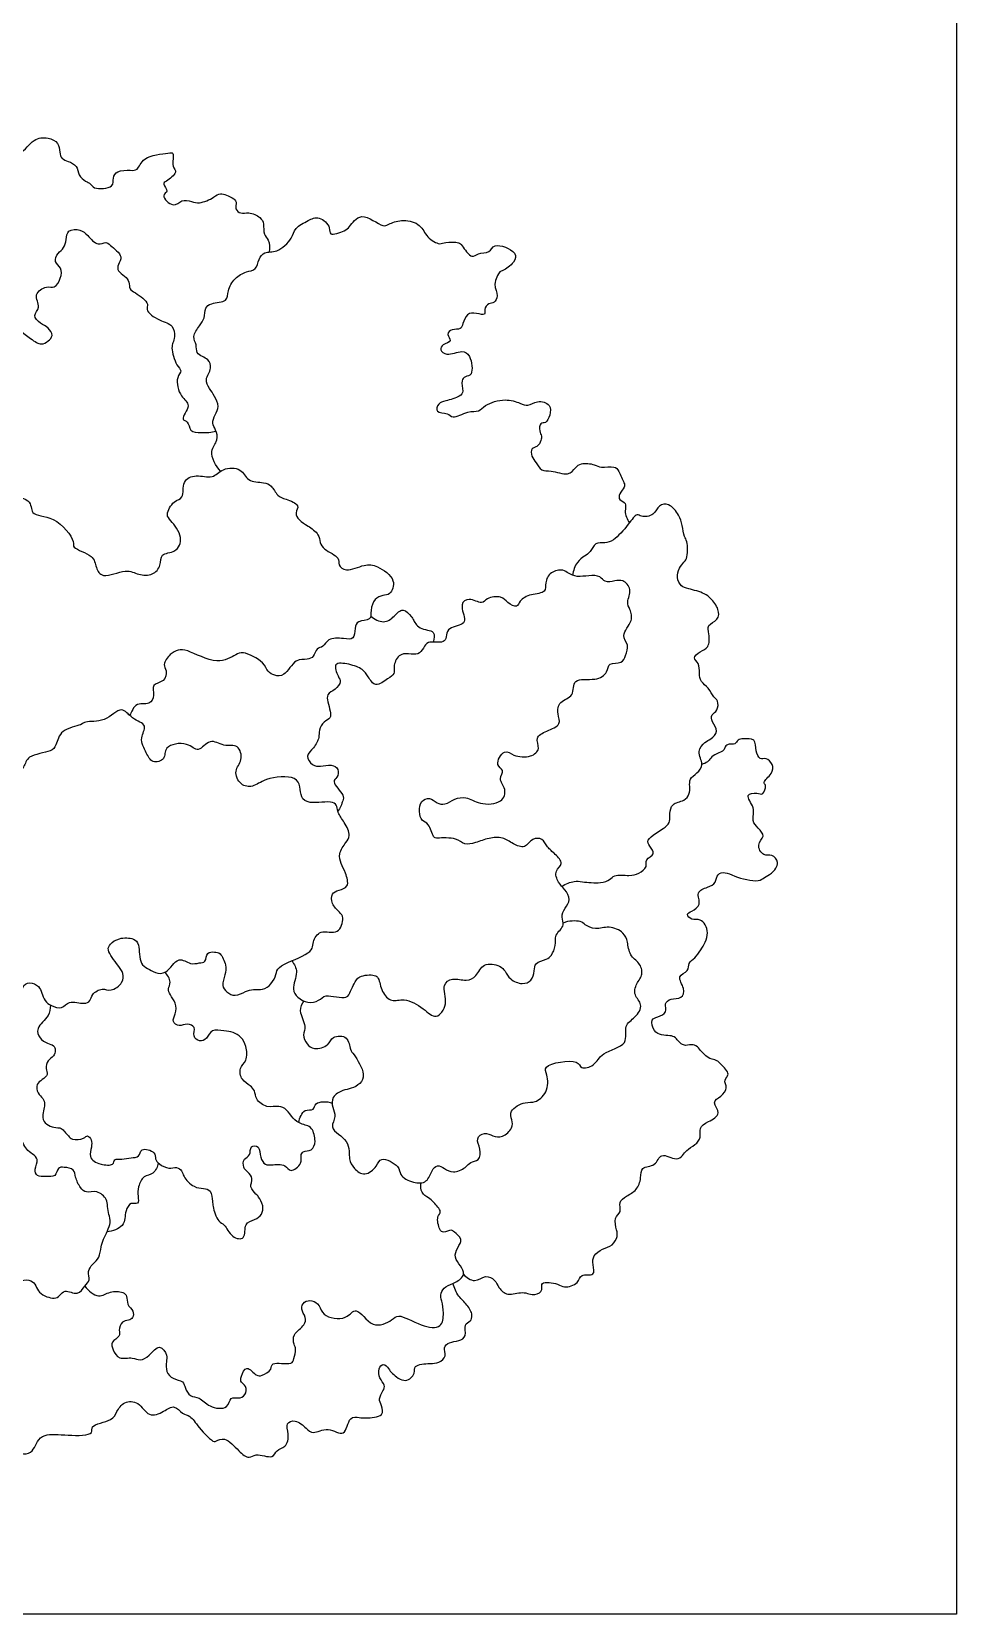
# Model space of a CAD drawing. Header units: millimetres. Extents: x 34 to 295, y 0 to 64.
# Drawn here: x 280.87 to 294.91, y 0.16 to 24.2 of the extents above; entities that cross this region are included whole.
import ezdxf

# ---------------------------------------------------------------- set-up
doc = ezdxf.new("R2010")
doc.units = ezdxf.units.MM
doc.layers.add('AG-PLANTS', color=7, linetype='Continuous', true_color=0x66ccff)
doc.layers.add('X-VPRT', color=6, linetype='Continuous', true_color=0xff00ff)

msp = doc.modelspace()

# ---------------------------------------------------------------- linework, layer by layer
at = {"layer": 'AG-PLANTS'}
for points, knots in [([(277.51, 20.671), (277.492, 20.735), (277.492, 20.891), (277.656, 20.97), (277.797, 21.005), (277.833, 21.115), (277.873, 21.202), (277.999, 21.278), (278.083, 21.48), (278.263, 21.574), (278.464, 21.401), (278.585, 21.534), (278.64, 21.734), (278.898, 21.78), (278.906, 21.704), (279.156, 21.622), (279.078, 21.34), (279.33, 21.253), (279.364, 21.363), (279.413, 21.49), (279.261, 21.78), (279.441, 21.857), (279.332, 22.069), (279.434, 22.163), (279.633, 22.215), (279.763, 22.135), (279.958, 22.075), (280.049, 22.18), (280.188, 22.096), (280.383, 22.218), (280.437, 22.329), (280.721, 22.307), (280.881, 22.585), (281.117, 22.6), (281.285, 22.52), (281.291, 22.371), (281.323, 22.263), (281.426, 22.232), (281.571, 22.17), (281.571, 22.016), (281.686, 21.928), (281.77, 21.893), (281.807, 21.799), (282.134, 21.822), (282.093, 21.981), (282.168, 22.097), (282.367, 22.095), (282.489, 22.088), (282.555, 22.319), (282.927, 22.347), (283.045, 22.378), (282.987, 22.145), (283.101, 22.064), (282.919, 21.93), (282.846, 21.889), (282.969, 21.77), (282.813, 21.716), (283.03, 21.51), (283.142, 21.658), (283.301, 21.622), (283.418, 21.58), (283.64, 21.677), (283.728, 21.768), (283.919, 21.68), (283.99, 21.617), (283.95, 21.505), (284.047, 21.426), (284.166, 21.467), (284.349, 21.386), (284.401, 21.282), (284.384, 21.114), (284.479, 21.044), (284.488, 20.912), (284.478, 20.851)], [0, 0, 0, 0, 0.811019, 1.548769, 2.219698, 2.801891, 3.349937, 4.025915, 4.866205, 5.616315, 6.457707, 7.122685, 7.948506, 8.771712, 9.190781, 10.02323, 10.904819, 11.686817, 12.211914, 12.883734, 13.840769, 14.49692, 15.280926, 15.897467, 16.687171, 17.404503, 18.183256, 18.779579, 19.442185, 20.268689, 20.876321, 21.763615, 22.742948, 23.582196, 24.316466, 24.986372, 25.564617, 26.141863, 26.826413, 27.495548, 28.164811, 28.693075, 29.223676, 30.145769, 30.773984, 31.39249, 32.183287, 32.76723, 33.5648, 34.651401, 35.151001, 35.939056, 36.513475, 37.3031, 37.762962, 38.372986, 38.907669, 39.713911, 40.401565, 41.088981, 41.732778, 42.597158, 43.220655, 44.008473, 44.539075, 45.107292, 45.669965, 46.300345, 47.07918, 47.68474, 48.391282, 48.98412, 49.760492, 49.760492, 49.760492, 49.760492]), ([(278.82, 18.93), (278.806, 18.983), (278.786, 19.125), (279.006, 19.17), (279.037, 19.278), (278.992, 19.432), (278.907, 19.531), (279.002, 19.704), (279.037, 19.848), (278.977, 19.997), (279.072, 20.103), (279.257, 20.173), (279.426, 20.115), (279.634, 20.133), (279.81, 20.323), (279.973, 20.266), (280.05, 20.133), (280.313, 20.132), (280.308, 19.773), (280.522, 19.797), (280.845, 19.541), (281.009, 19.428), (281.12, 19.498), (281.209, 19.582), (281.121, 19.714), (281.009, 19.76), (280.87, 19.892), (281.024, 20.011), (280.883, 20.214), (281.096, 20.348), (281.222, 20.291), (281.318, 20.453), (281.337, 20.614), (281.198, 20.697), (281.269, 20.844), (281.365, 20.911), (281.401, 21.041), (281.406, 21.199), (281.621, 21.2), (281.718, 21.109), (281.867, 20.936), (282, 21.016), (282.062, 20.952), (282.279, 20.787), (282.173, 20.668), (282.174, 20.556), (282.288, 20.494), (282.358, 20.401), (282.35, 20.281), (282.448, 20.239), (282.675, 20.07), (282.578, 19.966), (282.814, 19.8), (283.024, 19.758), (283.049, 19.568), (283.016, 19.472), (282.985, 19.395), (283.055, 19.132), (283.164, 19.053), (283.05, 18.941), (283.114, 18.645), (283.314, 18.54), (283.111, 18.294), (283.261, 18.289), (283.257, 18.112), (283.46, 18.109), (283.598, 18.111), (283.67, 18.13)], [0, 0, 0, 0, 0.737549, 1.515205, 2.077394, 2.791275, 3.411356, 4.174094, 4.880594, 5.561769, 6.197969, 6.982651, 7.739224, 8.547175, 9.429454, 10.105743, 10.789323, 11.617864, 12.55468, 13.292084, 14.460479, 15.237259, 15.845938, 16.429379, 17.07626, 17.741252, 18.435084, 19.108121, 19.895585, 20.68461, 21.303949, 22.026846, 22.731743, 23.377696, 24.034936, 24.656837, 25.314077, 25.971317, 26.712026, 27.399086, 28.213515, 28.828073, 29.350216, 30.229716, 30.865715, 31.423121, 32.052421, 32.665144, 33.238544, 33.826131, 34.73004, 35.253801, 36.149883, 36.986444, 37.71037, 38.275408, 38.790645, 39.722466, 40.315304, 40.939595, 41.89698, 42.666679, 43.505405, 44.01374, 44.672334, 45.412758, 46.266332, 46.266332, 46.266332, 46.266332]), ([(283.739, 17.521), (283.662, 17.599), (283.547, 17.829), (283.711, 17.984), (283.671, 18.152), (283.601, 18.247), (283.652, 18.384), (283.726, 18.506), (283.648, 18.665), (283.573, 18.776), (283.485, 18.919), (283.621, 19.08), (283.552, 19.223), (283.466, 19.262), (283.362, 19.315), (283.381, 19.448), (283.299, 19.569), (283.42, 19.736), (283.501, 19.842), (283.498, 20.008), (283.595, 20.085), (283.855, 20.087), (283.839, 20.274), (283.946, 20.46), (284.123, 20.559), (284.285, 20.575), (284.312, 20.747), (284.406, 20.866), (284.604, 20.834), (284.833, 21.054), (284.859, 21.222), (285.068, 21.332), (285.234, 21.409), (285.419, 21.239), (285.372, 21.083), (285.633, 21.176), (285.696, 21.227), (285.87, 21.499), (286.204, 21.207), (286.309, 21.294), (286.518, 21.353), (286.784, 21.283), (286.858, 21.071), (287.067, 20.955), (287.148, 21.011), (287.361, 21.004), (287.401, 20.955), (287.552, 20.733), (287.645, 20.851), (287.834, 20.824), (287.879, 21.012), (288.254, 20.859), (288.204, 20.688), (288.028, 20.564), (287.972, 20.565), (287.866, 20.354), (287.964, 20.194), (287.899, 20.075), (287.806, 20.079), (287.733, 19.987), (287.772, 19.882), (287.616, 19.928), (287.472, 19.928), (287.418, 19.767), (287.391, 19.669), (287.253, 19.691), (287.157, 19.605), (287.269, 19.492), (287.107, 19.456), (287.059, 19.361), (287.18, 19.265), (287.404, 19.37), (287.542, 19.288), (287.582, 18.975), (287.452, 18.966), (287.383, 18.9), (287.432, 18.735), (287.372, 18.647), (287.155, 18.59), (287.042, 18.565), (286.991, 18.396), (287.196, 18.421), (287.261, 18.303), (287.492, 18.447), (287.662, 18.418), (287.753, 18.543), (288.06, 18.635), (288.278, 18.562), (288.409, 18.499), (288.54, 18.609), (288.765, 18.545), (288.743, 18.375), (288.686, 18.244), (288.584, 18.268), (288.572, 18.128), (288.618, 18.058), (288.607, 17.99), (288.553, 17.885), (288.45, 17.882), (288.455, 17.739), (288.534, 17.659), (288.607, 17.51), (288.761, 17.549), (289.015, 17.436), (289.127, 17.579), (289.21, 17.656), (289.422, 17.63), (289.511, 17.568), (289.724, 17.61), (289.786, 17.522), (289.867, 17.35), (289.881, 17.277), (289.785, 17.186), (289.782, 17.077), (289.914, 17.047), (289.859, 16.908), (289.912, 16.792), (289.945, 16.738)], [0, 0, 0, 0, 1.038603, 1.828422, 2.535945, 3.137649, 3.798525, 4.46766, 5.193105, 5.877655, 6.56708, 7.339971, 7.999706, 8.556867, 9.129665, 9.752682, 10.40661, 11.183391, 11.86176, 12.55752, 13.166719, 14.011706, 14.704657, 15.533198, 16.345568, 17.02469, 17.732684, 18.391598, 19.16126, 20.139111, 20.870432, 21.718133, 22.47005, 23.303201, 23.86539, 24.688084, 25.279354, 26.162127, 27.233328, 27.836995, 28.668719, 29.573957, 30.417382, 31.237851, 31.79704, 32.589982, 33.079347, 33.925403, 34.512363, 35.241874, 35.900788, 36.910368, 37.578928, 38.394783, 38.808795, 39.621494, 40.391156, 40.976657, 41.502379, 42.08582, 42.565899, 43.198183, 43.868115, 44.575611, 45.10612, 45.741176, 46.302038, 46.872001, 47.504285, 48.027973, 48.639755, 49.503491, 50.178064, 51.106477, 51.668336, 52.179293, 52.891228, 53.44839, 54.292597, 54.917789, 55.516041, 56.223286, 56.805479, 57.682817, 58.408666, 59.075472, 60.078669, 60.951809, 61.591817, 62.300968, 63.08369, 63.780069, 64.426165, 64.907818, 65.512333, 66.036629, 66.497676, 67.096168, 67.612528, 68.212811, 68.842266, 69.520232, 70.200046, 71.111584, 71.81637, 72.414863, 73.2119, 73.82596, 74.613935, 75.184034, 75.969317, 76.442467, 77.077264, 77.611947, 78.178051, 78.798504, 79.587343, 79.587343, 79.587343, 79.587343]), ([(277.897, 13.206), (277.886, 13.24), (277.882, 13.28), (277.785, 13.416), (277.816, 13.68), (277.869, 13.769), (277.858, 13.888), (277.766, 13.996), (277.679, 14.016), (277.573, 14.13), (277.594, 14.251), (277.552, 14.358), (277.375, 14.557), (277.495, 14.728), (277.366, 14.914), (277.291, 15.026), (277.345, 15.249), (277.471, 15.294), (277.6, 15.337), (277.691, 15.414), (277.698, 15.534), (277.863, 15.631), (277.822, 15.767), (277.665, 15.851), (277.589, 15.915), (277.609, 16.091), (277.592, 16.182), (277.73, 16.296), (277.846, 16.357), (278.038, 16.286), (278.235, 16.052), (278.417, 16.279), (278.502, 16.34), (278.916, 16.3), (278.783, 16.08), (278.961, 15.987), (279.093, 15.966), (279.249, 15.811), (279.377, 15.827), (279.487, 15.856), (279.539, 15.956), (279.588, 16.066), (279.432, 16.197), (279.305, 16.188), (279.208, 16.381), (279.381, 16.466), (279.296, 16.703), (279.558, 16.731), (279.779, 16.815), (279.852, 16.64), (280.029, 16.568), (280.085, 16.518), (280.087, 16.282), (280.029, 16.224), (280.134, 16.114), (280.16, 15.973), (280.329, 16.095), (280.352, 16.226), (280.402, 16.387), (280.56, 16.484), (280.413, 16.65), (280.295, 16.646), (280.233, 16.848), (280.396, 16.853), (280.272, 17.175), (280.901, 17.139), (280.831, 16.836), (281.229, 16.86), (281.539, 16.468), (281.474, 16.346), (281.821, 16.257), (281.838, 16.063), (281.948, 15.874), (282.301, 16.053), (282.487, 15.942), (282.711, 15.934), (282.84, 16.084), (282.816, 16.284), (283.072, 16.276), (283.182, 16.526), (282.988, 16.771), (282.9, 16.859), (283.02, 17.081), (283.192, 17.102), (283.145, 17.384), (283.371, 17.482), (283.623, 17.397), (283.76, 17.577), (284.065, 17.584), (284.138, 17.355), (284.392, 17.358), (284.515, 17.314), (284.6, 17.141), (284.723, 17.1), (284.96, 17.017), (284.856, 16.888), (284.933, 16.769), (285.065, 16.694), (285.235, 16.572), (285.246, 16.437), (285.305, 16.326), (285.558, 16.22), (285.513, 16.093), (285.657, 15.983), (285.922, 16.117), (286.12, 16.091), (286.419, 15.889), (286.322, 15.64), (286.2, 15.641), (286.065, 15.587), (286.012, 15.415), (286.034, 15.245), (285.814, 15.263), (285.773, 15.138), (285.777, 14.952), (285.598, 14.984), (285.367, 14.997), (285.306, 14.845), (285.189, 14.84), (285.159, 14.698), (285.05, 14.653), (284.864, 14.684), (284.72, 14.401), (284.561, 14.414), (284.441, 14.476), (284.404, 14.63), (284.079, 14.797), (283.967, 14.73), (283.677, 14.565), (283.25, 14.814), (283.096, 14.811), (282.966, 14.751), (282.853, 14.585), (282.932, 14.495), (282.893, 14.314), (282.68, 14.292), (282.742, 14.118), (282.668, 13.954), (282.428, 14.035), (282.364, 13.779), (282.339, 13.83), (282.333, 13.838)], [16.240737, 16.240737, 16.240737, 16.240737, 16.745528, 17.453522, 18.372467, 18.955018, 19.55134, 20.211483, 20.754528, 21.430818, 22.038452, 22.653795, 23.534616, 24.282633, 25.094125, 25.767162, 26.573884, 27.216379, 27.884938, 28.483191, 29.086857, 29.82338, 30.424087, 31.1793, 31.730945, 32.463614, 33.004814, 33.733719, 34.376214, 35.176595, 36.080035, 36.923459, 37.564844, 38.583494, 39.294777, 40.010588, 40.700159, 41.514604, 42.14619, 42.733149, 43.327242, 43.912743, 44.66383, 45.302073, 46.019958, 46.71624, 47.480695, 48.322646, 49.156913, 49.870794, 50.63994, 51.129305, 51.978161, 52.450625, 53.119185, 53.706144, 54.405539, 55.08466, 55.819961, 56.507842, 57.243593, 57.860765, 58.558344, 59.115505, 59.93533, 61.126985, 61.913646, 62.945949, 64.165407, 64.703487, 65.677462, 66.458168, 67.190294, 68.238509, 69.073972, 69.888049, 70.647582, 71.361465, 72.165738, 73.014327, 73.993016, 74.5964, 75.430014, 76.109772, 76.964952, 77.781688, 78.666269, 79.478639, 80.388593, 81.195315, 82.053619, 82.700717, 83.447749, 84.130591, 84.938207, 85.538914, 86.164107, 86.890418, 87.697811, 88.332177, 88.971098, 89.860645, 90.43313, 91.098121, 92.04672, 92.870677, 93.8862, 94.692923, 95.287854, 95.945119, 96.701692, 97.364273, 98.09858, 98.718413, 99.41643, 100.106538, 100.956927, 101.623709, 102.179164, 102.815592, 103.401093, 104.138936, 105.093333, 105.761892, 106.387805, 107.093135, 108.130814, 108.761699, 109.751398, 110.991097, 111.681205, 112.354049, 113.109398, 113.688046, 114.394712, 115.121789, 115.81136, 116.48973, 117.29768, 118.062583, 118.376783, 118.376783, 118.376783, 118.376783]), ([(288.92, 11.215), (288.975, 11.254), (289.112, 11.304), (289.231, 11.282), (289.506, 11.257), (289.649, 11.308), (289.716, 11.403), (289.946, 11.371), (290.083, 11.404), (290.228, 11.503), (290.173, 11.633), (290.358, 11.699), (290.251, 11.828), (290.184, 11.936), (290.501, 12.106), (290.566, 12.201), (290.556, 12.323), (290.582, 12.483), (290.78, 12.506), (290.862, 12.613), (290.863, 12.731), (290.853, 12.853), (290.977, 12.935), (291.083, 13.065), (290.961, 13.267), (291.09, 13.41), (291.178, 13.448), (291.315, 13.57), (291.195, 13.708), (291.182, 13.831), (291.293, 13.881), (291.297, 14.043), (291.221, 14.089), (291.149, 14.235), (291.028, 14.318), (291, 14.454), (291.017, 14.605), (290.891, 14.684), (291.022, 14.791), (291.163, 14.836), (291.16, 15.05), (291.116, 15.191), (291.303, 15.256), (291.312, 15.434), (291.179, 15.591), (291.093, 15.671), (290.844, 15.737), (290.73, 15.764), (290.651, 15.91), (290.701, 16.047), (290.769, 16.144), (290.829, 16.186), (290.833, 16.465), (290.773, 16.523), (290.752, 16.71), (290.703, 16.854), (290.558, 17.041), (290.38, 17.015), (290.33, 16.847), (290.127, 16.817), (290.054, 16.895), (289.926, 16.7), (289.717, 16.468), (289.578, 16.426), (289.42, 16.449), (289.361, 16.29), (289.262, 16.236), (289.139, 16.145), (289.091, 16.011), (289.084, 15.942)], [0, 0, 0, 0, 0.814342, 1.459964, 2.403564, 3.095535, 3.666179, 4.503174, 5.213835, 5.908494, 6.493972, 7.158697, 7.802984, 8.361692, 9.387586, 10.002844, 10.618487, 11.297388, 12.056717, 12.691064, 13.307855, 13.90919, 14.583756, 15.278117, 16.089957, 16.814247, 17.404783, 18.092434, 18.809219, 19.394528, 19.979078, 20.645117, 21.166433, 21.883287, 22.567841, 23.224808, 23.915152, 24.499287, 25.143574, 25.823331, 26.615273, 27.260562, 27.975673, 28.679499, 29.479783, 30.116225, 31.018494, 31.643148, 32.325458, 33.009733, 33.61595, 34.096611, 35.009305, 35.546231, 36.294905, 37.033118, 37.875408, 38.552007, 39.267118, 40.028078, 40.517375, 41.319227, 42.352528, 43.031429, 43.694009, 44.381889, 44.984864, 45.679522, 46.502364, 46.502364, 46.502364, 46.502364]), ([(284.821, 10.085), (284.856, 10.033), (284.931, 9.916), (284.805, 9.655), (284.907, 9.523), (285.057, 9.436), (285.239, 9.469), (285.324, 9.595), (285.667, 9.478), (285.709, 9.63), (285.77, 9.736), (285.83, 9.868), (286.078, 9.878), (286.146, 9.823), (286.177, 9.609), (286.332, 9.446), (286.534, 9.527), (286.818, 9.373), (287.011, 9.168), (287.209, 9.431), (287.086, 9.72), (287.262, 9.833), (287.47, 9.768), (287.631, 9.844), (287.714, 10.065), (287.984, 10.022), (288.06, 9.928), (288.13, 9.794), (288.315, 9.718), (288.467, 9.775), (288.508, 9.929), (288.502, 10.06), (288.689, 10.102), (288.767, 10.165), (288.837, 10.318), (288.8, 10.48), (288.981, 10.62), (288.899, 10.751), (288.963, 10.886), (289.067, 11.012), (288.964, 11.175), (288.864, 11.266), (288.795, 11.458), (288.964, 11.558), (288.813, 11.712), (288.697, 11.805), (288.635, 11.949), (288.46, 11.953), (288.365, 11.779), (288.173, 11.86), (288.024, 11.973), (287.81, 11.953), (287.615, 11.878), (287.435, 11.838), (287.323, 11.963), (287.037, 11.946), (286.959, 11.954), (286.914, 12.178), (286.782, 12.203), (286.75, 12.355), (286.769, 12.516), (286.917, 12.576), (287.019, 12.473), (287.152, 12.451), (287.292, 12.55), (287.474, 12.586), (287.669, 12.45), (288.016, 12.466), (288.088, 12.696), (287.945, 12.84), (288.062, 12.989), (287.889, 13.05), (288.048, 13.318), (288.189, 13.186), (288.445, 13.166), (288.604, 13.299), (288.503, 13.487), (288.69, 13.577), (288.925, 13.666), (288.844, 13.837), (288.873, 14.038), (289.119, 14.09), (289.071, 14.403), (289.432, 14.325), (289.618, 14.456), (289.622, 14.624), (289.84, 14.591), (289.886, 14.726), (289.949, 14.884), (289.797, 15.031), (290.014, 15.244), (289.957, 15.422), (289.893, 15.535), (289.998, 15.728), (289.849, 15.88), (289.728, 15.856), (289.567, 15.825), (289.504, 15.939), (289.326, 15.94), (289.156, 15.909), (289.019, 15.966), (288.941, 16.039), (288.739, 15.999), (288.66, 15.835), (288.69, 15.667), (288.447, 15.662), (288.278, 15.567), (288.248, 15.436), (288.086, 15.527), (288.008, 15.633), (287.775, 15.607), (287.711, 15.488), (287.513, 15.615), (287.355, 15.5), (287.479, 15.257), (287.389, 15.182), (287.27, 15.162), (287.162, 15.1), (287.171, 14.976), (287.098, 14.901), (286.88, 14.954), (286.82, 14.836), (286.741, 14.722), (286.592, 14.756), (286.429, 14.744), (286.357, 14.554), (286.39, 14.438), (286.272, 14.375), (286.089, 14.221), (285.977, 14.405), (285.897, 14.524), (285.702, 14.594), (285.432, 14.629), (285.519, 14.403), (285.579, 14.325), (285.483, 14.198), (285.344, 14.141), (285.367, 14.014), (285.404, 13.885), (285.417, 13.763), (285.3, 13.722), (285.229, 13.588), (285.241, 13.474), (285.161, 13.316), (285.018, 13.202), (285.129, 13.044), (285.256, 13.034), (285.418, 13.077), (285.541, 13.004), (285.519, 12.865), (285.411, 12.808), (285.622, 12.603), (285.594, 12.517), (285.555, 12.402), (285.517, 12.358)], [0, 0, 0, 0, 0.784743, 1.702321, 2.390454, 3.13106, 3.868903, 4.531686, 5.523199, 6.142291, 6.783676, 7.443819, 8.295067, 8.796512, 9.620364, 10.42017, 11.203389, 12.227772, 13.088943, 13.964471, 14.927599, 15.634488, 16.46058, 17.185057, 18.004394, 18.864121, 19.4873, 20.17518, 20.9572, 21.640915, 22.337436, 22.947239, 23.68344, 24.263947, 24.97783, 25.694892, 26.478592, 27.112237, 27.791138, 28.485796, 29.221997, 29.918252, 30.666926, 31.338851, 32.07773, 32.8094, 33.486289, 34.160271, 34.893763, 35.645196, 36.431304, 37.245381, 38.089464, 38.819528, 39.532177, 40.47631, 40.946987, 41.749359, 42.364618, 43.039184, 43.749846, 44.388362, 45.045645, 45.67929, 46.41549, 47.159859, 48.035354, 49.040116, 49.817793, 50.572372, 51.225837, 51.841095, 52.67372, 53.372228, 54.277311, 55.015894, 55.734358, 56.498669, 57.343275, 58.045361, 58.805667, 59.623168, 60.452168, 61.425939, 62.256024, 62.897409, 63.637146, 64.276067, 64.993156, 65.717002, 66.624056, 67.369249, 68.000134, 68.789158, 69.534493, 70.165846, 70.855417, 71.446687, 72.181587, 72.945383, 73.62053, 74.194264, 74.958323, 75.708576, 76.357402, 77.175735, 77.975081, 78.528814, 79.21221, 79.883699, 80.698362, 81.285321, 82.080377, 82.749525, 83.621973, 84.16465, 84.799017, 85.400535, 86.001242, 86.532928, 87.335476, 87.951575, 88.585019, 89.2632, 89.961216, 90.729327, 91.310387, 91.944753, 92.751811, 93.48804, 94.180106, 95.022057, 95.824947, 96.574782, 97.131944, 97.803433, 98.472582, 99.066394, 99.753624, 100.334683, 100.925953, 101.604323, 102.213263, 102.967655, 103.687911, 104.381567, 105.018678, 105.752539, 106.374582, 106.99589, 107.513754, 108.400702, 108.940414, 109.694149, 109.694149, 109.694149, 109.694149]), ([(286.018, 15.322), (286.069, 15.274), (286.215, 15.199), (286.376, 15.307), (286.504, 15.472), (286.636, 15.31), (286.665, 15.274), (286.743, 15.102), (287.017, 15.118), (286.979, 14.973), (286.964, 14.927)], [0, 0, 0, 0, 0.831176, 1.607956, 2.342856, 3.058668, 3.491263, 4.221982, 5.057561, 5.748758, 5.748758, 5.748758, 5.748758]), ([(280.724, 9.458), (280.717, 9.414), (280.677, 9.362), (280.577, 9.328), (280.648, 9.203), (280.692, 9.119), (280.586, 8.985), (280.527, 9.086), (280.41, 9.016), (280.342, 8.997), (280.199, 9.048), (280.197, 9.161), (279.995, 9.192), (279.94, 9.207), (279.862, 9.349), (279.866, 9.424), (279.776, 9.45), (279.619, 9.437), (279.515, 9.573), (279.483, 9.737), (279.573, 9.866), (279.61, 9.989), (279.535, 10.082), (279.5, 10.166), (279.365, 10.154), (279.332, 10.237), (279.315, 10.365), (279.326, 10.492), (279.211, 10.665), (279.044, 10.707), (278.895, 10.681), (278.764, 10.888), (278.696, 11.001), (278.629, 11.075), (278.431, 11.046), (278.337, 11.039), (278.137, 11.175), (278.125, 11.449), (278.054, 11.545), (277.899, 11.545), (277.792, 11.67), (277.75, 11.871), (277.618, 12.01), (277.55, 12.13), (277.562, 12.336), (277.645, 12.471), (277.794, 12.517), (277.954, 12.416), (278.001, 12.296), (278.121, 12.233), (278.254, 12.322), (278.558, 12.29), (278.593, 12.159), (278.775, 11.78), (278.932, 11.875), (279.092, 11.85), (279.12, 11.674), (279.773, 11.432), (279.746, 11.842), (279.471, 11.991), (279.505, 12.172), (279.679, 12.255), (279.503, 12.476), (279.666, 12.643), (279.862, 12.669), (280.056, 12.511), (280.157, 12.634), (280.117, 12.808), (280.224, 12.997), (280.432, 12.983), (280.627, 12.914), (280.767, 13.024), (280.799, 13.219), (281.169, 13.249), (281.246, 13.36), (281.304, 13.612), (281.624, 13.655), (281.684, 13.735), (281.99, 13.696), (282.24, 13.982), (282.381, 13.751), (282.65, 13.675), (282.494, 13.462), (282.612, 13.25), (282.687, 13.075), (282.916, 13.135), (282.863, 13.358), (283.242, 13.423), (283.398, 13.224), (283.575, 13.482), (283.781, 13.326), (284.017, 13.388), (284.085, 13.124), (283.929, 12.978), (284.033, 12.744), (284.24, 12.714), (284.412, 12.869), (284.881, 12.909), (284.952, 12.731), (284.951, 12.566), (285.089, 12.452), (285.446, 12.53), (285.509, 12.429), (285.514, 12.326), (285.623, 12.192), (285.721, 11.986), (285.64, 11.88), (285.52, 11.717), (285.568, 11.555), (285.638, 11.43), (285.702, 11.196), (285.533, 11.163), (285.417, 11.109), (285.418, 10.944), (285.544, 10.824), (285.62, 10.743), (285.539, 10.46), (285.245, 10.578), (285.138, 10.375), (285.138, 10.268), (285.034, 10.159), (284.597, 10.01), (284.587, 9.879), (284.515, 9.723), (284.382, 9.636), (284.236, 9.655), (284.116, 9.626), (283.963, 9.531), (283.829, 9.606), (283.744, 9.707), (283.815, 9.876), (283.827, 10.017), (283.745, 10.207), (283.648, 10.22), (283.522, 10.221), (283.521, 10.056), (283.407, 10.056), (283.277, 10.017), (283.09, 10.174), (282.926, 9.876), (282.746, 9.895), (282.63, 9.973), (282.503, 10.031), (282.511, 10.331), (282.427, 10.434), (282.194, 10.441), (282.066, 10.347), (281.999, 10.241), (282.184, 10.013), (282.266, 9.899), (282.262, 9.744), (282.075, 9.607), (281.946, 9.681), (281.78, 9.584), (281.764, 9.471), (281.664, 9.417), (281.431, 9.494), (281.339, 9.341), (281.162, 9.399), (281.069, 9.471), (281.024, 9.596), (280.988, 9.702), (280.839, 9.778), (280.699, 9.687), (280.734, 9.52), (280.724, 9.458)], [0, 0, 0, 0, 0.592838, 1.098808, 1.716007, 2.281046, 2.910346, 3.399086, 4.013146, 4.516416, 5.166338, 5.720147, 6.485153, 6.938536, 7.641776, 8.11087, 8.612316, 9.31675, 10.030387, 10.749143, 11.456032, 12.077353, 12.680736, 13.199393, 13.80561, 14.30238, 14.950648, 15.597265, 16.387761, 17.121707, 17.784286, 18.644013, 19.315938, 19.848767, 20.627205, 21.194935, 22.030399, 22.962976, 23.543483, 24.214224, 24.91805, 25.737387, 26.518093, 27.181595, 27.984487, 28.687025, 29.357766, 30.11151, 30.759778, 31.356108, 32.069991, 33.005821, 33.677746, 34.769446, 35.444596, 36.095152, 36.828645, 38.158285, 39.040378, 40.022773, 40.699372, 41.38504, 42.215076, 42.995782, 43.787724, 44.621956, 45.211847, 45.970685, 46.74779, 47.538829, 48.34533, 49.044224, 49.79375, 50.828892, 51.473178, 52.341376, 53.308295, 53.85259, 54.810772, 55.806223, 56.629441, 57.477663, 58.253237, 59.13205, 59.875548, 60.605612, 61.339558, 62.34068, 63.13833, 63.973947, 64.812574, 65.630605, 66.438469, 67.236119, 68.059818, 68.808492, 69.686379, 70.862325, 71.572237, 72.280137, 72.990049, 74.046791, 74.589411, 75.14812, 75.908265, 76.738301, 77.36911, 78.160872, 78.866489, 79.585487, 80.390447, 81.060296, 81.679364, 82.353347, 83.096845, 83.686299, 84.524969, 85.417699, 86.196136, 86.77107, 87.455624, 88.655191, 89.272364, 90.002658, 90.705196, 91.379471, 92.018674, 92.756887, 93.427628, 94.046696, 94.782897, 95.484659, 96.265365, 96.812416, 97.387349, 98.025866, 98.572917, 99.23302, 100.002965, 100.943674, 101.659519, 102.329367, 102.963715, 103.913647, 104.538302, 105.375297, 106.08918, 106.657887, 107.602764, 108.298222, 108.960802, 109.767815, 110.42885, 111.165275, 111.747151, 112.306883, 113.155545, 113.839261, 114.560178, 115.184833, 115.829119, 116.432502, 117.12148, 117.769748, 118.616531, 118.616531, 118.616531, 118.616531]), ([(287.426, 5.322), (287.469, 5.275), (287.596, 5.18), (287.755, 5.321), (287.911, 5.243), (287.958, 5.114), (288.098, 4.979), (288.323, 5.078), (288.504, 4.982), (288.645, 5.077), (288.579, 5.224), (288.874, 5.182), (288.946, 5.107), (289.183, 5.174), (289.193, 5.342), (289.436, 5.282), (289.385, 5.473), (289.39, 5.614), (289.537, 5.712), (289.693, 5.748), (289.77, 5.899), (289.756, 5.992), (289.699, 6.181), (289.836, 6.266), (289.772, 6.424), (289.905, 6.515), (290.064, 6.597), (290.128, 6.778), (290.111, 6.967), (290.355, 6.951), (290.409, 7.195), (290.658, 7.037), (290.757, 7.127), (290.811, 7.21), (290.944, 7.285), (291.043, 7.396), (290.993, 7.556), (291.139, 7.641), (291.363, 7.756), (291.183, 7.938), (291.341, 8.024), (291.448, 8.149), (291.363, 8.278), (291.495, 8.36), (291.328, 8.514), (291.28, 8.578), (291.106, 8.598), (290.989, 8.789), (290.89, 8.823), (290.754, 8.771), (290.652, 8.927), (290.562, 8.95), (290.43, 8.952), (290.311, 9.005), (290.264, 9.201), (290.376, 9.232), (290.53, 9.294), (290.466, 9.437), (290.575, 9.52), (290.749, 9.498), (290.797, 9.669), (290.65, 9.856), (290.855, 9.922), (290.832, 10.056), (290.949, 10.131), (291.029, 10.248), (291.186, 10.501), (291.036, 10.743), (290.898, 10.692), (290.796, 10.795), (290.897, 10.841), (291.052, 10.93), (290.942, 11.135), (291.134, 11.203), (291.267, 11.26), (291.269, 11.412), (291.414, 11.437), (291.535, 11.361), (291.905, 11.266), (291.992, 11.358), (292.11, 11.4), (292.238, 11.577), (292.111, 11.713), (291.975, 11.662), (291.863, 11.853), (292.02, 11.976), (291.899, 12.105), (291.795, 12.208), (291.869, 12.41), (291.679, 12.617), (291.885, 12.642), (291.98, 12.591), (292.03, 12.752), (291.959, 12.8), (292.122, 12.923), (292.133, 13.07), (292.026, 13.175), (291.916, 13.133), (291.859, 13.277), (291.871, 13.47), (291.677, 13.457), (291.592, 13.449), (291.552, 13.365), (291.46, 13.386), (291.391, 13.34), (291.388, 13.269), (291.265, 13.237), (291.176, 13.167), (291.137, 13.102), (291.075, 13.075), (291.044, 13.068)], [0, 0, 0, 0, 0.795249, 1.557223, 2.240939, 2.912864, 3.648615, 4.49903, 5.293841, 5.942109, 6.49455, 7.354276, 7.973345, 8.788581, 9.436849, 10.168519, 10.842793, 11.519393, 12.24481, 12.969286, 13.664744, 14.232475, 14.987886, 15.640064, 16.299855, 16.974421, 17.73801, 18.52003, 19.217608, 19.995285, 20.750509, 21.600037, 22.202901, 22.773814, 23.476449, 24.147939, 24.81492, 25.537523, 26.344915, 27.078628, 27.753775, 28.459105, 29.082122, 29.655855, 30.433137, 30.964822, 31.678703, 32.518183, 33.075344, 33.70693, 34.436441, 34.980584, 35.62594, 36.268435, 36.993958, 37.563014, 38.239863, 38.860316, 39.461132, 40.172864, 40.845193, 41.625573, 42.321036, 42.922386, 43.551066, 44.24881, 45.208036, 46.061589, 46.704082, 47.266322, 47.789275, 48.503136, 49.24318, 49.97618, 50.65303, 51.286466, 51.887815, 52.605147, 53.689729, 54.290545, 54.928335, 55.710333, 56.381135, 57.013963, 57.744207, 58.447336, 59.12715, 59.796285, 60.59994, 61.407062, 62.067904, 62.617384, 63.260429, 63.686264, 64.428824, 65.103676, 65.746151, 66.286885, 66.940602, 67.674869, 68.387497, 68.917179, 69.408938, 69.931676, 70.42151, 70.856234, 71.474588, 72.08631, 72.578494, 73.135735, 73.135735, 73.135735, 73.135735]), ([(278.188, 11.175), (278.162, 11.098), (278.055, 10.936), (277.831, 10.989), (277.677, 11.02), (277.547, 10.886), (277.416, 10.89), (277.405, 10.727), (277.451, 10.578), (277.592, 10.576), (277.652, 10.478), (277.633, 10.379), (277.786, 10.269), (277.698, 10.176), (277.611, 10.126), (277.577, 9.916), (277.755, 9.887), (277.861, 9.856), (277.91, 9.691), (278.099, 9.761), (278.353, 9.687), (278.202, 9.593), (278.073, 9.577), (278.145, 9.365), (278.032, 9.255), (277.917, 9.348), (277.848, 9.473), (277.623, 9.516), (277.571, 9.372), (277.272, 9.372), (277.318, 9.162), (277.246, 9.008), (277.098, 8.998), (276.992, 8.801), (277.038, 8.726), (276.88, 8.581), (276.815, 8.419), (276.878, 8.294), (277.053, 8.205), (277.068, 8.113), (277.063, 7.981), (276.949, 7.948), (276.892, 7.722), (276.916, 7.569), (277.076, 7.462), (277.223, 7.516), (277.339, 7.312), (277.239, 7.243), (277.312, 7.09), (277.648, 7.161), (277.545, 6.901), (277.453, 6.859), (277.492, 6.674), (277.38, 6.628), (277.288, 6.699), (277.048, 6.586), (277.09, 6.416), (277.105, 6.315), (276.937, 6.182), (277.062, 5.951), (277.256, 5.94), (277.382, 5.883), (277.405, 5.681), (277.545, 5.522), (277.671, 5.482), (277.807, 5.554), (277.859, 5.672), (278.075, 5.537), (278.319, 5.742), (278.311, 5.886), (278.439, 6.023), (278.658, 5.984), (278.733, 5.824), (278.686, 5.694), (278.878, 5.662), (278.923, 5.451), (278.953, 5.354), (279.128, 5.27), (279.352, 5.343), (279.416, 5.225), (279.468, 5.051), (279.608, 5.025), (279.619, 4.896), (279.729, 4.707), (279.877, 4.661), (280.068, 4.813), (280.136, 4.876), (280.502, 4.888), (280.591, 5.075), (280.549, 5.197), (280.916, 5.289), (280.949, 5.018), (281.212, 4.94), (281.298, 4.99), (281.37, 5.105), (281.578, 4.984), (281.671, 5.15), (281.769, 5.227), (281.709, 5.369), (281.798, 5.48), (281.904, 5.571), (281.923, 5.744), (281.954, 5.855), (282.09, 6.105), (282.038, 6.227), (282.022, 6.355), (282.019, 6.467), (281.867, 6.607), (281.696, 6.549), (281.604, 6.634), (281.528, 6.792), (281.525, 6.924), (281.365, 6.95), (281.26, 6.95), (281.24, 6.792), (281.084, 6.813), (280.945, 6.796), (280.907, 6.923), (280.985, 7.07), (280.882, 7.15), (280.786, 7.217), (280.743, 7.317), (280.647, 7.457), (280.479, 7.46), (280.327, 7.412), (280.169, 7.529), (279.937, 7.427), (279.935, 7.328), (279.904, 7.253), (279.845, 7.129), (279.712, 7.173), (279.641, 7.031), (279.475, 7.114), (279.549, 7.303), (279.668, 7.371), (279.622, 7.539), (279.501, 7.592), (279.47, 7.715), (279.536, 7.839), (279.656, 7.849), (279.741, 7.948), (279.684, 8.126), (279.555, 8.186), (279.595, 8.384), (279.757, 8.445), (279.748, 8.575), (279.661, 8.633), (279.711, 8.76), (279.745, 8.851), (279.643, 8.979), (279.642, 9.122), (279.495, 9.221), (279.394, 9.252), (279.331, 9.156), (279.244, 9.115), (279.14, 9.15), (279.149, 9.047), (279.042, 8.961), (278.93, 9.037), (278.958, 9.112), (279.009, 9.21), (279.065, 9.283), (278.978, 9.451), (279.048, 9.526), (279.16, 9.586), (279.29, 9.56), (279.27, 9.737), (279.377, 9.781), (279.468, 9.762), (279.505, 9.738)], [0, 0, 0, 0, 0.89568, 1.717104, 2.417698, 3.164307, 3.751266, 4.42295, 5.106345, 5.733214, 6.29803, 6.857219, 7.559854, 8.10974, 8.698723, 9.43184, 10.129856, 10.727008, 11.372801, 12.155897, 12.940579, 13.539926, 14.131481, 14.904726, 15.520825, 16.146738, 16.845272, 17.623053, 18.266653, 19.1391, 19.876944, 20.579579, 21.247153, 22.046499, 22.526046, 23.322733, 24.069765, 24.71115, 25.486421, 26.025759, 26.636512, 27.207425, 28.048785, 28.757441, 29.495284, 30.163843, 30.927903, 31.477435, 32.099477, 33.000255, 33.762065, 34.334863, 35.047611, 35.57812, 36.166238, 37.010835, 37.711429, 38.265508, 39.026119, 39.850076, 40.6317, 41.257612, 42.045558, 42.8673, 43.498185, 44.181028, 44.741889, 45.54984, 46.494839, 47.166328, 47.887995, 48.686535, 49.408514, 49.989574, 50.688968, 51.496584, 52.064313, 52.824523, 53.655532, 54.254879, 55.009272, 55.624615, 56.239959, 57.070045, 57.735236, 58.585625, 59.165784, 60.214997, 60.972653, 61.531842, 62.476167, 63.319591, 64.201185, 64.750717, 65.341988, 66.119769, 66.841436, 67.453218, 68.097478, 68.750142, 69.426431, 70.147942, 70.793734, 71.728615, 72.375496, 73.010551, 73.611258, 74.37872, 75.100699, 75.702218, 76.461222, 77.072232, 77.754521, 78.300116, 78.91995, 79.589881, 80.235237, 80.817789, 81.513548, 82.112895, 82.729996, 83.327974, 84.0425, 84.756381, 85.458338, 86.227613, 87.069565, 87.595287, 88.121008, 88.740101, 89.336423, 89.972622, 90.603273, 91.347612, 91.991212, 92.667502, 93.309775, 93.913442, 94.54987, 95.153537, 95.755055, 96.492166, 97.134439, 97.860999, 98.577165, 99.153304, 99.691947, 100.316933, 100.870036, 101.563828, 102.238268, 102.97552, 103.519584, 104.091848, 104.65371, 105.165105, 105.660024, 106.278378, 106.859865, 107.332452, 107.936173, 108.465515, 109.198179, 109.731733, 110.378831, 110.942396, 111.60139, 112.163252, 112.82489, 112.82489, 112.82489, 112.82489]), ([(285.002, 9.475), (284.974, 9.429), (284.906, 9.325), (285.052, 9.093), (284.977, 8.964), (285.043, 8.811), (285.159, 8.727), (285.389, 8.787), (285.424, 8.95), (285.688, 8.951), (285.696, 8.725), (285.771, 8.666), (285.947, 8.361), (285.866, 8.213), (285.719, 8.138), (285.595, 8.124), (285.418, 8.024), (285.435, 7.854), (285.5, 7.723), (285.398, 7.556), (285.533, 7.444), (285.658, 7.352), (285.701, 7.194), (285.683, 7.071), (285.76, 6.92), (285.929, 6.803), (286.119, 6.95), (286.158, 7.126), (286.467, 6.973), (286.445, 6.822), (286.662, 6.701), (286.881, 6.704), (286.937, 6.897), (287.025, 6.996), (287.145, 6.928), (287.268, 6.848), (287.462, 6.936), (287.524, 7.036), (287.673, 7.043), (287.697, 7.231), (287.599, 7.382), (287.75, 7.49), (287.871, 7.416), (288.023, 7.393), (288.178, 7.54), (288.167, 7.667), (288.109, 7.82), (288.368, 7.953), (288.515, 7.917), (288.712, 8.081), (288.713, 8.345), (288.604, 8.509), (289.18, 8.61), (289.195, 8.427), (289.434, 8.488), (289.514, 8.71), (289.954, 8.786), (289.846, 9.113), (290.041, 9.212), (290.165, 9.423), (290.002, 9.556), (290.047, 9.742), (290.163, 9.875), (290.103, 10.062), (289.941, 10.16), (289.922, 10.372), (289.865, 10.522), (289.634, 10.624), (289.437, 10.548), (289.267, 10.628), (289.21, 10.698), (289.019, 10.695), (288.942, 10.658)], [0, 0, 0, 0, 0.726139, 1.615195, 2.277775, 2.974296, 3.638715, 4.457727, 5.143395, 5.934434, 6.700624, 7.28476, 8.317633, 9.014154, 9.721296, 10.378263, 11.141851, 11.843613, 12.524792, 13.248325, 13.94458, 14.667165, 15.372016, 16.002826, 16.73312, 17.491834, 18.317927, 18.983868, 19.908687, 20.566284, 21.420891, 22.212833, 22.983562, 23.584896, 24.203965, 24.88768, 25.680881, 26.293819, 26.918474, 27.639392, 28.362924, 29.019891, 29.676858, 30.365013, 31.150012, 31.780822, 32.440925, 33.334534, 34.03836, 34.888775, 35.80241, 36.43322, 37.65661, 38.279789, 39.043378, 39.916864, 40.99816, 41.892897, 42.694749, 43.512617, 44.260222, 45.00459, 45.746339, 46.488745, 47.256523, 48.06114, 48.77379, 49.632951, 50.459837, 51.198049, 51.735553, 52.655768, 52.655768, 52.655768, 52.655768]), ([(281.155, 9.412), (281.151, 9.357), (281.15, 9.24), (280.925, 9.071), (280.985, 8.904), (281.104, 8.825), (281.211, 8.807), (281.236, 8.725), (281.213, 8.627), (281.107, 8.579), (281.079, 8.449), (281.126, 8.354), (281.03, 8.275), (280.936, 8.215), (280.952, 8.068), (281.047, 7.996), (281.082, 7.9), (281.011, 7.7), (281.093, 7.593), (281.205, 7.549), (281.325, 7.551), (281.371, 7.487), (281.43, 7.423), (281.484, 7.356), (281.661, 7.372), (281.719, 7.449), (281.788, 7.359), (281.782, 7.255), (281.74, 7.109), (281.82, 7.034), (281.914, 6.991), (282.122, 6.962), (282.115, 7.085), (282.249, 7.062), (282.371, 7.096), (282.513, 7.095), (282.517, 7.257), (282.763, 7.187), (282.737, 7.07), (282.808, 6.993), (282.951, 6.913), (283.068, 6.96), (283.161, 6.898), (283.169, 6.8), (283.328, 6.634), (283.476, 6.629), (283.6, 6.605), (283.618, 6.425), (283.618, 6.357), (283.692, 6.11), (283.809, 6.089), (283.891, 5.876), (284.135, 5.832), (284.082, 6.108), (284.262, 6.143), (284.373, 6.228), (284.395, 6.364), (284.318, 6.499), (284.278, 6.538), (284.167, 6.646), (284.242, 6.778), (284.154, 6.877), (284.078, 6.936), (284.08, 7.087), (284.202, 7.12), (284.176, 7.283), (284.344, 7.272), (284.331, 7.098), (284.413, 6.977), (284.512, 6.984), (284.73, 7.007), (284.793, 6.849), (284.987, 7.003), (284.951, 7.117), (284.985, 7.2), (285.132, 7.19), (285.193, 7.346), (285.138, 7.543), (285.042, 7.586), (284.953, 7.605), (284.83, 7.689), (284.747, 7.825), (284.621, 7.893), (284.439, 7.841), (284.266, 7.973), (284.264, 8.111), (284.189, 8.193), (284.049, 8.266), (284.012, 8.463), (284.15, 8.561), (284.133, 8.791), (284.057, 8.925), (283.929, 9.008), (283.793, 9.011), (283.597, 9.062), (283.537, 8.898), (283.419, 8.845), (283.304, 8.936), (283.372, 9.083), (283.225, 9.141), (283.117, 9.078), (282.989, 9.159), (283.065, 9.281), (283.069, 9.444), (282.973, 9.564), (282.931, 9.659), (282.998, 9.762), (282.933, 9.872), (282.892, 9.91)], [0, 0, 0, 0, 0.734169, 1.63677, 2.3224, 3.002091, 3.570308, 4.060036, 4.606435, 5.199458, 5.829992, 6.378038, 6.97106, 7.563713, 8.205186, 8.813847, 9.371029, 10.178226, 10.802517, 11.426807, 12.031322, 12.518403, 13.049005, 13.564523, 14.296837, 14.785578, 15.299399, 15.899682, 16.579496, 17.127776, 17.742832, 18.498631, 18.987372, 19.578724, 20.259639, 20.880576, 21.473413, 22.248852, 22.807667, 23.37284, 24.087291, 24.706737, 25.251015, 25.808014, 26.64396, 27.341976, 27.933814, 28.644933, 29.171864, 30.042092, 30.633362, 31.469544, 32.194009, 32.996216, 33.704872, 34.365015, 35.011896, 35.699848, 36.154004, 36.809398, 37.454754, 38.070098, 38.632287, 39.264571, 39.844429, 40.475314, 41.043043, 41.756924, 42.40575, 42.960862, 43.773779, 44.392871, 45.162147, 45.769781, 46.245554, 46.876439, 47.564391, 48.361891, 48.919052, 49.45839, 50.14562, 50.868222, 51.520251, 52.283519, 53.074451, 53.720243, 54.301303, 55.0088, 55.746643, 56.446037, 57.276637, 57.989222, 58.663795, 59.346638, 60.099933, 60.792, 61.395667, 62.003301, 62.64668, 63.260759, 63.895815, 64.489907, 65.117728, 65.839707, 66.54285, 67.095542, 67.68366, 68.427783, 68.427783, 68.427783, 68.427783]), ([(284.924, 7.629), (284.93, 7.665), (284.958, 7.732), (285.01, 7.831), (285.166, 7.805), (285.161, 7.949), (285.357, 7.953), (285.432, 7.924)], [0, 0, 0, 0, 0.603281, 1.174211, 1.800394, 2.354204, 3.243996, 3.243996, 3.243996, 3.243996]), ([(274.031, 7.453), (274.013, 7.41), (273.959, 7.304), (274.183, 7.116), (274.184, 7.033), (274.205, 6.855), (274.367, 6.753), (274.549, 6.76), (274.578, 6.645), (274.668, 6.511), (274.81, 6.496), (274.774, 6.32), (274.643, 6.322), (274.521, 6.233), (274.579, 6.023), (274.63, 5.935), (274.53, 5.811), (274.444, 5.734), (274.447, 5.51), (274.521, 5.424), (274.417, 5.25), (274.495, 5.2), (274.63, 5.053), (274.726, 5.094), (275.014, 5.181), (275.118, 5.092), (275.314, 5.174), (275.419, 5.257), (275.454, 4.995), (275.494, 4.805), (275.605, 4.779), (275.785, 4.628), (275.998, 4.816), (276.169, 4.65), (276.347, 4.776), (276.473, 4.875), (276.564, 4.75), (276.605, 4.644), (276.911, 4.684), (277.08, 4.449), (277.095, 4.348), (276.959, 4.242), (277.055, 4.027), (277.267, 3.921), (277.364, 3.976), (277.464, 3.731), (277.709, 3.533), (278.122, 3.738), (278.275, 3.382), (278.414, 3.355), (278.771, 3.25), (278.907, 3.307), (279.174, 3.033), (279.475, 2.898), (279.763, 2.935), (279.945, 2.615), (280.212, 2.691), (280.402, 2.707), (280.786, 2.549), (280.903, 2.659), (280.95, 2.787), (281.076, 2.909), (281.402, 2.871), (281.83, 2.87), (281.743, 3.043), (282.102, 3.086), (282.155, 3.235), (282.269, 3.398), (282.507, 3.395), (282.638, 3.135), (282.876, 3.232), (283.038, 3.352), (283.155, 3.193), (283.29, 3.176), (283.397, 2.997), (283.636, 2.754), (283.674, 2.797), (283.82, 2.855), (284.006, 2.64), (284.171, 2.507), (284.272, 2.617), (284.54, 2.503), (284.582, 2.664), (284.74, 2.686), (284.787, 2.895), (284.714, 3.064), (284.886, 3.122), (285.037, 2.983), (285.144, 2.879), (285.368, 3.028), (285.643, 2.809), (285.674, 3.178), (285.854, 3.141), (285.936, 3.139), (286.23, 3.151), (286.184, 3.329), (286.131, 3.428), (286.207, 3.55), (286.243, 3.64), (286.14, 3.743), (286.131, 3.879), (286.207, 3.989), (286.297, 3.881), (286.338, 3.813), (286.546, 3.652), (286.703, 3.81), (286.659, 3.951), (286.926, 3.971), (287.045, 3.967), (287.183, 4.077), (287.11, 4.212), (287.214, 4.297), (287.353, 4.301), (287.486, 4.377), (287.423, 4.562), (287.539, 4.603), (287.572, 4.707), (287.486, 4.869), (287.34, 4.979), (287.286, 5.115), (287.268, 5.183)], [0, 0, 0, 0, 0.684299, 1.598989, 2.123949, 2.850536, 3.624183, 4.347715, 4.92312, 5.638231, 6.249215, 6.88531, 7.504378, 8.148665, 8.955166, 9.513874, 10.185799, 10.813373, 11.627284, 12.221917, 12.951981, 13.459364, 14.228326, 14.797519, 15.760852, 16.400056, 17.211463, 17.741909, 18.582847, 19.379436, 19.95484, 20.767919, 21.625949, 22.399596, 23.201968, 23.86547, 24.499115, 25.066845, 26.006908, 26.939663, 27.473084, 28.145009, 28.964346, 29.817659, 30.313696, 31.171016, 32.151326, 33.25361, 34.236005, 34.930663, 36.008615, 36.668718, 37.734377, 38.789515, 39.709541, 40.712533, 41.582776, 42.408232, 43.531886, 44.184063, 44.841346, 45.537601, 46.612177, 47.6902, 48.228279, 49.207828, 49.922939, 50.690717, 51.493609, 52.382793, 53.229249, 53.983828, 54.701376, 55.332185, 56.183473, 57.192185, 57.53817, 58.174265, 59.13153, 59.908634, 60.522736, 61.405741, 62.028921, 62.693341, 63.486542, 64.202386, 64.835679, 65.645742, 66.290363, 67.158423, 68.03934, 68.928684, 69.587187, 70.168246, 71.054182, 71.709367, 72.313034, 72.970919, 73.502604, 74.155268, 74.822842, 75.374487, 75.955546, 76.517735, 77.370314, 78.115649, 78.703767, 79.553295, 80.223226, 80.897991, 81.530276, 82.119259, 82.806488, 83.450088, 84.161534, 84.722395, 85.275087, 86.024922, 86.804322, 87.6345, 87.6345, 87.6345, 87.6345]), ([(282.793, 7.014), (282.782, 6.957), (282.728, 6.83), (282.561, 6.83), (282.483, 6.649), (282.481, 6.522), (282.503, 6.368), (282.364, 6.428), (282.293, 6.281), (282.287, 6.172), (282.264, 6.044), (282.097, 5.969), (282.014, 5.968)], [0, 0, 0, 0, 0.761298, 1.444694, 2.194946, 2.885054, 3.479986, 4.034065, 4.705554, 5.316307, 5.931651, 6.833887, 6.833887, 6.833887, 6.833887]), ([(281.678, 5.143), (281.726, 5.072), (281.889, 4.939), (282.053, 5.074), (282.255, 5.061), (282.328, 4.991), (282.308, 4.857), (282.425, 4.772), (282.412, 4.659), (282.342, 4.618), (282.231, 4.613), (282.187, 4.47), (282.224, 4.373), (282.066, 4.299), (282.102, 4.172), (282.194, 4.015), (282.4, 4.073), (282.519, 3.998), (282.66, 4.078), (282.81, 4.286), (282.935, 4.087), (282.911, 3.998), (282.907, 3.836), (283.007, 3.727), (283.177, 3.705), (283.2, 3.591), (283.267, 3.456), (283.429, 3.46), (283.554, 3.295), (283.86, 3.258), (283.878, 3.467), (284.008, 3.429), (284.126, 3.477), (284.138, 3.628), (284.038, 3.674), (284.047, 3.772), (284.132, 3.96), (284.277, 3.769), (284.367, 3.78), (284.525, 3.866), (284.497, 4.006), (284.83, 3.934), (284.847, 4.041), (284.894, 4.185), (284.848, 4.257), (284.826, 4.421), (285.025, 4.54), (285.04, 4.671), (284.947, 4.788), (285.002, 4.913), (285.131, 4.936), (285.253, 4.852), (285.275, 4.678), (285.654, 4.606), (285.801, 4.873), (286.027, 4.467), (286.345, 4.619), (286.44, 4.735), (286.773, 4.529), (287.106, 4.484), (287.129, 4.74), (287.101, 4.907), (287.065, 5.036), (287.157, 5.148), (287.304, 5.186), (287.465, 5.315), (287.381, 5.453), (287.278, 5.576), (287.33, 5.727), (287.429, 5.856), (287.283, 5.959), (287.248, 6.009), (287.119, 5.941), (287.057, 6.003), (287.011, 6.201), (287.112, 6.27), (286.97, 6.42), (286.901, 6.481), (286.774, 6.556), (286.772, 6.663), (286.781, 6.71)], [0, 0, 0, 0, 0.918207, 1.699831, 2.483049, 3.013951, 3.636968, 4.292363, 4.846441, 5.338787, 5.90875, 6.562258, 7.102343, 7.769126, 8.37676, 9.099363, 9.882581, 10.522177, 11.229674, 12.039733, 12.762335, 13.329743, 14.030848, 14.705995, 15.409813, 15.995314, 16.660306, 17.331795, 18.151518, 19.053251, 19.737382, 20.319338, 20.933416, 21.565701, 22.106902, 22.660634, 23.347864, 24.097141, 24.637226, 25.363538, 25.900235, 26.835331, 27.361053, 28.045917, 28.567133, 29.245502, 30.078653, 30.689406, 31.357966, 31.961632, 32.574694, 33.230088, 33.938743, 34.966537, 35.764187, 36.795757, 37.7707, 38.408182, 39.502967, 40.4664, 41.271017, 42.040176, 42.672053, 43.308496, 44.032972, 44.782711, 45.448348, 46.15549, 46.853069, 47.518706, 48.213364, 48.635926, 49.260581, 49.752908, 50.535862, 51.072789, 51.818888, 52.40965, 53.064714, 53.750426, 53.750426, 53.750426, 53.750426])]:
    msp.add_open_spline(points, degree=3, knots=knots, dxfattribs=at)
at = {"layer": 'X-VPRT'}
msp.add_lwpolyline([(244.617, 0.156), (244.617, 24.691), (294.909, 24.691), (294.909, 0.156)], close=True, dxfattribs=at)

doc.saveas('drawing.dxf')
